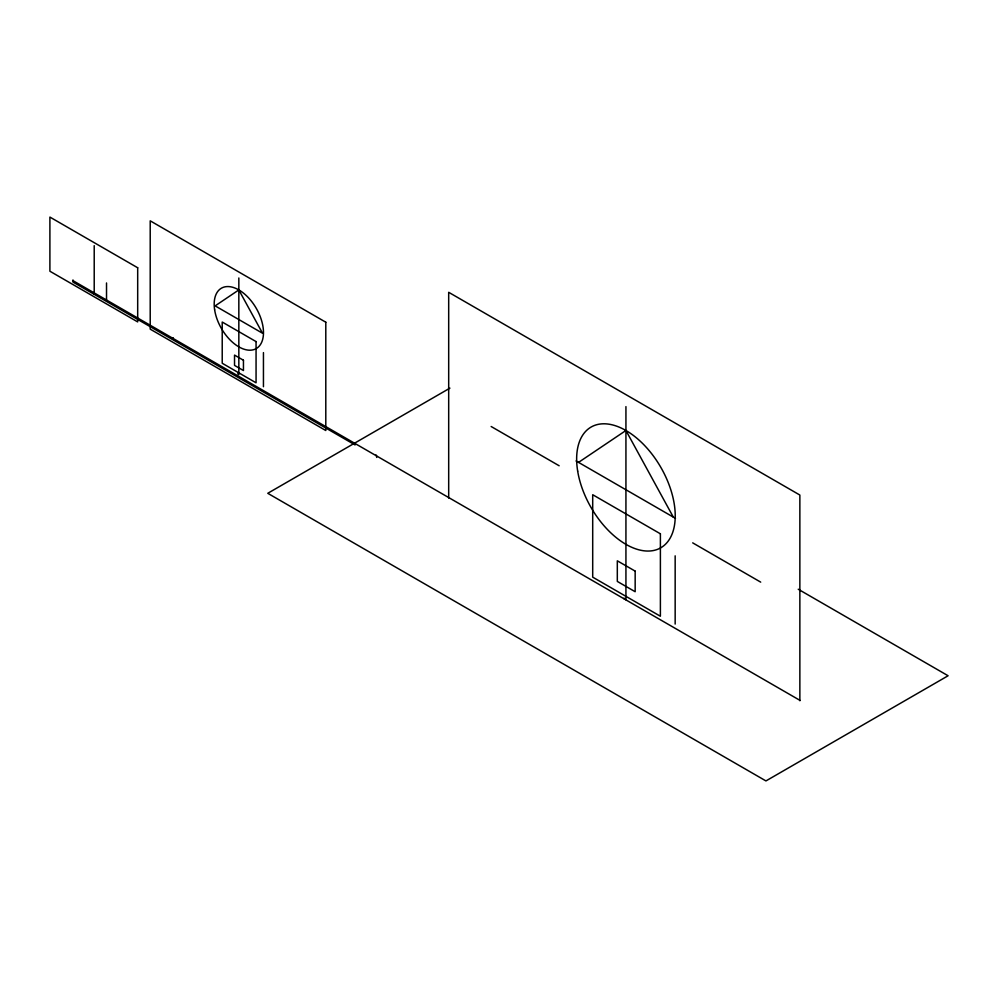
<?xml version="1.0" encoding="UTF-8"?>
<svg xmlns="http://www.w3.org/2000/svg" width="998" height="998" viewBox="0 0 998 998"><rect width="100%" height="100%" fill="white"/><g stroke="black" fill="none" stroke-linecap="round" stroke-linejoin="round"><path stroke-width="1.5" d="M578.541 462.386L625.933 430.487L673.313 517.101M449.923 388.135L267.763 493.299L765.94 780.923L948.1 675.758L798.238 589.232M576.083 460.964L675.471 518.349M491.153 426.508L559.154 465.767M692.699 542.862L760.701 582.133M72.979 280.65L799.86 700.309M355.088 444.946L72.979 282.072L72.979 279.939M799.86 700.771L799.86 495.045L448.688 292.302L448.688 498.027M675.159 555.836L675.159 624.062M625.933 406.61L625.933 599.898M624.087 598.114L624.087 598.825M376.683 455.999L376.683 457.421M376.071 454.926L376.071 455.637M263.447 352.606L263.447 386.713M238.834 277.98L238.834 374.624M237.911 373.389L237.911 374.1M173.29 337.86L173.29 338.571M106.524 282.958L106.524 300.011M94.211 245.658L94.211 293.973M93.899 293.088L93.899 293.799M238.834 289.931L215.144 305.875L262.524 333.232L238.834 289.931M325.797 322.204L150.211 220.832L150.211 329.153L325.797 430.525L325.797 322.204M660.389 533.805L592.7 494.721L592.7 577.156L660.389 616.24L660.389 533.805M137.687 267.763L49.9 217.077L49.9 271.231L137.687 321.917L137.687 267.763M256.062 341.59L222.217 322.042L222.217 363.26L256.062 382.808L256.062 341.59M635.165 571.118L617.313 560.814L617.313 581.422L635.165 591.727L635.165 571.118M243.45 360.241L234.53 355.088L234.53 365.393L243.45 370.545L243.45 360.241M214.632 309.804A34.855 20.122 60 0 0 254.977 349.213A34.855 20.122 60 0 0 246.893 296.144A34.855 20.122 60 0 0 214.632 309.804M577.667 471.118A69.71 40.257 60 0 0 658.742 548.838A69.71 40.257 60 0 0 641.377 442.276A69.71 40.257 60 0 0 577.667 471.118"/></g></svg>
